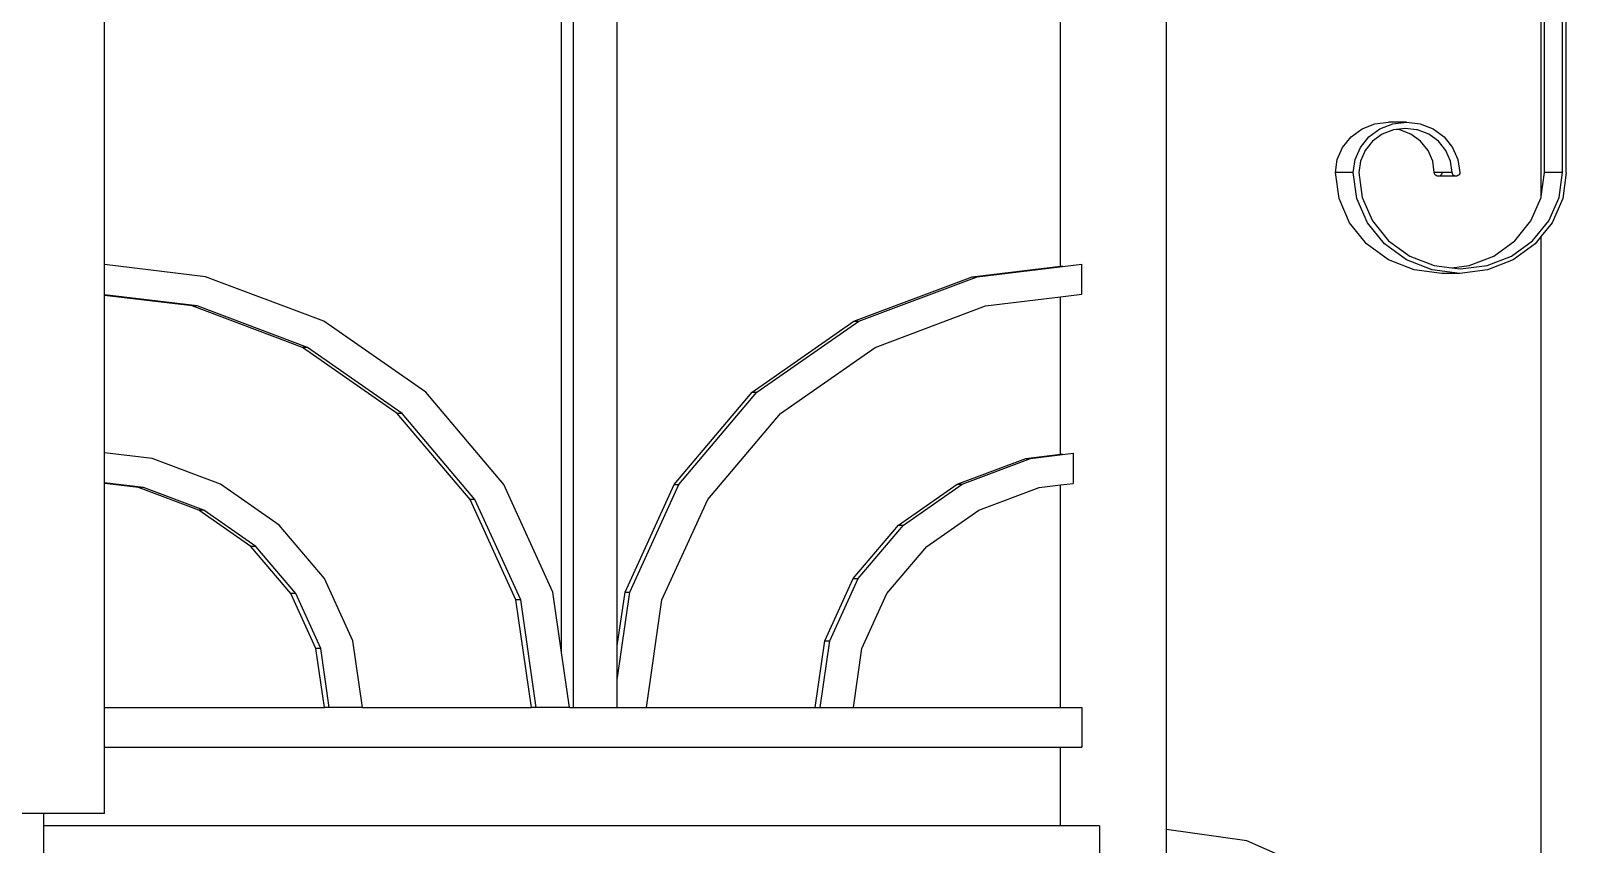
# Model space of a CAD drawing. Header units: millimetres. Extents: x 173236 to 801264, y -94969 to 615039.
# Drawn here: x 499598.2 to 499939.1, y -2674.7 to -2494.1 of the extents above; entities that cross this region are included whole.
import ezdxf

# ---------------------------------------------------------------- set-up
doc = ezdxf.new("R2010")
doc.units = ezdxf.units.MM
doc.header["$MEASUREMENT"] = 0
doc.layers.add('VOX-A-WALL-PATT', color=233, linetype='Continuous')

# ---------------------------------------------------------------- blocks, each defined once
blk = doc.blocks.new('STAIRCASE')
at = {"layer": 'VOX-A-WALL-PATT'}
for p, q in [((499718.66, -2644.33), (499718.66, -1950.28)), ((499614.54, -2546.05), (499614.54, -2333.9)), ((499826.82, -2546.39), (499826.82, -2346.45)), ((499716.02, -2632.18), (499716.02, -2409.23)), ((499728.39, -2630.66), (499728.39, -2407.86)), ((499933.58, -2530.92), (499933.58, -2451.94)), ((499934.32, -2525.6), (499934.32, -2456.03)), ((499938.29, -2525.6), (499938.29, -2456.03)), ((499939.13, -2525.6), (499939.13, -2456.45)), ((499850.36, -2671.47), (499850.36, -2470.43)), ((499891.33, -2517.69), (499893.78, -2515.92)), ((499893.78, -2515.92), (499896.63, -2514.8)), ((499895.3, -2517.69), (499897.75, -2515.92)), ((499896.63, -2514.8), (499899.69, -2514.42)), ((499897.75, -2515.92), (499900.6, -2514.8)), ((499900.75, -2516.13), (499898.25, -2517.11)), ((499903.66, -2514.42), (499899.69, -2514.42)), ((499900.6, -2514.8), (499903.66, -2514.42)), ((499901.44, -2516.04), (499900.75, -2516.13)), ((499903.43, -2515.79), (499901.44, -2516.04)), ((499902.14, -2516.13), (499901.44, -2516.04)), ((499904.64, -2517.11), (499902.14, -2516.13)), ((499905.85, -2516.1), (499903.43, -2515.79)), ((499903.66, -2514.42), (499906.72, -2514.8)), ((499905.85, -2516.1), (499905.89, -2516.13)), ((499906.11, -2516.13), (499905.89, -2516.13)), ((499908.61, -2517.11), (499906.11, -2516.13)), ((499906.72, -2514.8), (499909.57, -2515.92)), ((499909.57, -2515.92), (499912.02, -2517.69)), ((499889.45, -2520.01), (499891.33, -2517.69)), ((499893.42, -2520.01), (499895.3, -2517.69)), ((499896.1, -2518.67), (499894.45, -2520.7)), ((499898.25, -2517.11), (499896.1, -2518.67)), ((499906.79, -2518.67), (499904.64, -2517.11)), ((499908.44, -2520.7), (499906.79, -2518.67)), ((499910.76, -2518.67), (499908.61, -2517.11)), ((499912.41, -2520.7), (499910.76, -2518.67)), ((499912.02, -2517.69), (499913.9, -2520.01)), ((499887.86, -2525.6), (499888.27, -2522.71)), ((499888.27, -2522.71), (499889.45, -2520.01)), ((499891.84, -2525.6), (499892.24, -2522.71)), ((499892.24, -2522.71), (499893.42, -2520.01)), ((499893.41, -2523.06), (499893.06, -2525.6)), ((499894.45, -2520.7), (499893.41, -2523.06)), ((499909.47, -2523.06), (499908.44, -2520.7)), ((499909.83, -2525.6), (499909.47, -2523.06)), ((499913.44, -2523.06), (499912.41, -2520.7)), ((499913.8, -2525.6), (499913.44, -2523.06)), ((499913.9, -2520.01), (499915.08, -2522.71)), ((499915.08, -2522.71), (499915.48, -2525.6)), ((499891.84, -2525.6), (499887.86, -2525.6)), ((499888.67, -2531.39), (499887.86, -2525.6)), ((499892.64, -2531.39), (499891.84, -2525.6)), ((499893.06, -2525.6), (499893.83, -2531.14)), ((499909.85, -2525.81), (499909.83, -2525.6)), ((499911.51, -2525.6), (499909.83, -2525.6)), ((499909.94, -2526), (499909.85, -2525.81)), ((499910.07, -2526.17), (499909.94, -2526)), ((499910.25, -2526.29), (499910.07, -2526.17)), ((499910.45, -2526.37), (499910.25, -2526.29)), ((499910.67, -2526.4), (499910.45, -2526.37)), ((499910.89, -2526.37), (499910.67, -2526.4)), ((499914.42, -2526.37), (499910.89, -2526.37)), ((499911.27, -2526.17), (499911.09, -2526.29)), ((499911.4, -2526), (499911.27, -2526.17)), ((499911.48, -2525.81), (499911.4, -2526)), ((499911.51, -2525.6), (499911.48, -2525.81)), ((499913.8, -2525.6), (499911.51, -2525.6)), ((499913.83, -2525.81), (499913.8, -2525.6)), ((499913.91, -2526), (499913.83, -2525.81)), ((499914.04, -2526.17), (499913.91, -2526)), ((499914.22, -2526.29), (499914.04, -2526.17)), ((499914.42, -2526.37), (499914.22, -2526.29)), ((499914.64, -2526.4), (499914.42, -2526.37)), ((499914.86, -2526.37), (499914.64, -2526.4)), ((499915.06, -2526.29), (499914.86, -2526.37)), ((499915.24, -2526.17), (499915.06, -2526.29)), ((499915.37, -2526), (499915.24, -2526.17)), ((499915.46, -2525.81), (499915.37, -2526)), ((499915.48, -2525.6), (499915.46, -2525.81)), ((499933.58, -2530.92), (499934.32, -2525.6)), ((499938.29, -2525.6), (499934.32, -2525.6)), ((499937.52, -2531.14), (499938.29, -2525.6)), ((499939.13, -2525.6), (499938.33, -2531.39)), ((499891.03, -2536.79), (499888.67, -2531.39)), ((499895, -2536.79), (499892.64, -2531.39)), ((499893.83, -2531.14), (499896.09, -2536.3)), ((499931.29, -2536.3), (499933.55, -2531.14)), ((499933.55, -2531.14), (499933.58, -2530.92)), ((499935.26, -2536.3), (499937.52, -2531.14)), ((499938.33, -2531.39), (499935.96, -2536.79)), ((499894.79, -2541.42), (499891.03, -2536.79)), ((499898.76, -2541.42), (499895, -2536.79)), ((499896.09, -2536.3), (499899.68, -2540.73)), ((499927.69, -2540.73), (499931.29, -2536.3)), ((499931.66, -2540.73), (499935.26, -2536.3)), ((499935.96, -2536.79), (499933.58, -2539.73)), ((499933.58, -2539.73), (499932.21, -2541.42)), ((499933.58, -2742.4), (499933.58, -2539.73)), ((499899.69, -2544.98), (499894.79, -2541.42)), ((499903.66, -2544.98), (499898.76, -2541.42)), ((499899.68, -2540.73), (499904.37, -2544.13)), ((499923.01, -2544.13), (499927.69, -2540.73)), ((499926.98, -2544.13), (499931.66, -2540.73)), ((499932.21, -2541.42), (499927.31, -2544.98)), ((499636.99, -2548.73), (499614.54, -2546.05)), ((499614.54, -2552.73), (499614.54, -2546.05)), ((499807.19, -2548.73), (499826.82, -2546.39)), ((499808.3, -2548.73), (499831.57, -2545.95)), ((499826.82, -2546.39), (499827.23, -2546.34)), ((499831.57, -2552.63), (499831.57, -2545.95)), ((499905.39, -2547.22), (499899.69, -2544.98)), ((499909.36, -2547.22), (499903.66, -2544.98)), ((499904.37, -2544.13), (499909.82, -2546.27)), ((499909.82, -2546.27), (499913.69, -2546.75)), ((499913.69, -2546.75), (499917.56, -2546.27)), ((499913.69, -2546.75), (499915.67, -2547)), ((499915.67, -2547), (499921.53, -2546.27)), ((499917.56, -2546.27), (499923.01, -2544.13)), ((499921.53, -2546.27), (499926.98, -2544.13)), ((499927.31, -2544.98), (499921.6, -2547.22)), ((499663.28, -2558.62), (499636.99, -2548.73)), ((499780.9, -2558.62), (499807.19, -2548.73)), ((499782.01, -2558.62), (499808.3, -2548.73)), ((499807.19, -2548.73), (499808.3, -2548.73)), ((499911.51, -2547.98), (499905.39, -2547.22)), ((499915.48, -2547.98), (499909.36, -2547.22)), ((499915.48, -2547.98), (499911.51, -2547.98)), ((499921.6, -2547.22), (499915.48, -2547.98)), ((499635.09, -2555.18), (499614.54, -2552.73)), ((499614.54, -2552.86), (499614.54, -2552.73)), ((499633.99, -2555.18), (499614.54, -2552.86)), ((499614.54, -2587.79), (499614.54, -2552.86)), ((499810.2, -2555.18), (499826.82, -2553.2)), ((499826.82, -2553.2), (499831.57, -2552.63)), ((499826.82, -2588.13), (499826.82, -2553.2)), ((499658.5, -2564.41), (499633.99, -2555.18)), ((499635.09, -2555.18), (499633.99, -2555.18)), ((499659.6, -2564.41), (499635.09, -2555.18)), ((499785.68, -2564.41), (499810.2, -2555.18)), ((499685.86, -2574.35), (499663.28, -2558.62)), ((499758.33, -2574.35), (499780.9, -2558.62)), ((499759.43, -2574.35), (499782.01, -2558.62)), ((499780.9, -2558.62), (499782.01, -2558.62)), ((499679.55, -2579.07), (499658.5, -2564.41)), ((499659.6, -2564.41), (499658.5, -2564.41)), ((499680.66, -2579.07), (499659.6, -2564.41)), ((499764.63, -2579.07), (499785.68, -2564.41)), ((499703.18, -2594.85), (499685.86, -2574.35)), ((499741.01, -2594.85), (499758.33, -2574.35)), ((499742.11, -2594.85), (499759.43, -2574.35)), ((499758.33, -2574.35), (499759.43, -2574.35)), ((499695.71, -2598.19), (499679.55, -2579.07)), ((499680.66, -2579.07), (499679.55, -2579.07)), ((499696.81, -2598.19), (499680.66, -2579.07)), ((499748.48, -2598.19), (499764.63, -2579.07)), ((499625.1, -2589.05), (499614.54, -2587.79)), ((499614.54, -2594.47), (499614.54, -2587.79)), ((499820.19, -2589.05), (499829.64, -2587.92)), ((499829.64, -2587.92), (499829.64, -2594.6)), ((499640.3, -2594.77), (499625.1, -2589.05)), ((499803.89, -2594.77), (499819.09, -2589.05)), ((499804.99, -2594.77), (499820.19, -2589.05)), ((499819.09, -2589.05), (499826.82, -2588.13)), ((499819.09, -2589.05), (499820.19, -2589.05)), ((499826.82, -2588.13), (499827.23, -2588.08)), ((499623.19, -2595.5), (499614.54, -2594.47)), ((499614.54, -2594.6), (499614.54, -2594.47)), ((499622.09, -2595.5), (499614.54, -2594.6)), ((499614.54, -2644.33), (499614.54, -2594.6)), ((499653.35, -2603.86), (499640.3, -2594.77)), ((499790.83, -2603.86), (499803.89, -2594.77)), ((499791.93, -2603.86), (499804.99, -2594.77)), ((499803.89, -2594.77), (499804.99, -2594.77)), ((499826.82, -2594.94), (499829.64, -2594.6)), ((499623.19, -2595.5), (499622.09, -2595.5)), ((499635.52, -2600.55), (499622.09, -2595.5)), ((499636.62, -2600.55), (499623.19, -2595.5)), ((499705.86, -2620.45), (499695.71, -2598.19)), ((499696.81, -2598.19), (499695.71, -2598.19)), ((499706.96, -2620.45), (499696.81, -2598.19)), ((499714.07, -2618.72), (499703.18, -2594.85)), ((499730.12, -2618.72), (499741.01, -2594.85)), ((499731.22, -2618.72), (499742.11, -2594.85)), ((499738.32, -2620.45), (499748.48, -2598.19)), ((499741.01, -2594.85), (499742.11, -2594.85)), ((499808.67, -2600.55), (499822.1, -2595.5)), ((499822.1, -2595.5), (499826.82, -2594.94)), ((499826.82, -2644.33), (499826.82, -2594.94)), ((499636.62, -2600.55), (499635.52, -2600.55)), ((499647.05, -2608.58), (499635.52, -2600.55)), ((499648.15, -2608.58), (499636.62, -2600.55)), ((499797.14, -2608.58), (499808.67, -2600.55)), ((499663.37, -2615.72), (499653.35, -2603.86)), ((499780.82, -2615.72), (499790.83, -2603.86)), ((499781.92, -2615.72), (499791.93, -2603.86)), ((499790.83, -2603.86), (499791.93, -2603.86)), ((499648.15, -2608.58), (499647.05, -2608.58)), ((499655.9, -2619.06), (499647.05, -2608.58)), ((499657, -2619.06), (499648.15, -2608.58)), ((499788.29, -2619.06), (499797.14, -2608.58)), ((499669.67, -2629.52), (499663.37, -2615.72)), ((499774.52, -2629.52), (499780.82, -2615.72)), ((499775.62, -2629.52), (499781.92, -2615.72)), ((499780.82, -2615.72), (499781.92, -2615.72)), ((499657, -2619.06), (499655.9, -2619.06)), ((499661.46, -2631.25), (499655.9, -2619.06)), ((499662.56, -2631.25), (499657, -2619.06)), ((499709.33, -2644.33), (499705.86, -2620.45)), ((499706.96, -2620.45), (499705.86, -2620.45)), ((499710.43, -2644.33), (499706.96, -2620.45)), ((499716.02, -2632.18), (499714.07, -2618.72)), ((499728.39, -2630.66), (499730.12, -2618.72)), ((499728.39, -2638.25), (499731.22, -2618.72)), ((499730.12, -2618.72), (499731.22, -2618.72)), ((499734.86, -2644.33), (499738.32, -2620.45)), ((499782.72, -2631.25), (499788.29, -2619.06)), ((499663.36, -2644.33), (499661.46, -2631.25)), ((499662.56, -2631.25), (499661.46, -2631.25)), ((499664.46, -2644.33), (499662.56, -2631.25)), ((499671.82, -2644.33), (499669.67, -2629.52)), ((499717.78, -2644.33), (499716.02, -2632.18)), ((499728.39, -2638.25), (499728.39, -2630.66)), ((499772.37, -2644.33), (499774.52, -2629.52)), ((499773.47, -2644.33), (499775.62, -2629.52)), ((499774.52, -2629.52), (499775.62, -2629.52)), ((499780.83, -2644.33), (499782.72, -2631.25)), ((499728.39, -2644.33), (499728.39, -2638.25)), ((499614.54, -2653.16), (499614.54, -2644.33)), ((499614.54, -2644.33), (499663.36, -2644.33)), ((499664.46, -2644.33), (499663.36, -2644.33)), ((499671.82, -2644.33), (499664.46, -2644.33)), ((499671.82, -2644.33), (499709.33, -2644.33)), ((499710.43, -2644.33), (499709.33, -2644.33)), ((499717.78, -2644.33), (499710.43, -2644.33)), ((499717.78, -2644.33), (499718.66, -2644.33)), ((499718.66, -2644.33), (499728.39, -2644.33)), ((499728.39, -2644.33), (499734.86, -2644.33)), ((499734.86, -2644.33), (499772.37, -2644.33)), ((499772.37, -2644.33), (499773.47, -2644.33)), ((499773.47, -2644.33), (499780.83, -2644.33)), ((499780.83, -2644.33), (499826.82, -2644.33)), ((499826.82, -2644.33), (499831.57, -2644.33)), ((499831.57, -2644.33), (499831.57, -2653.16)), ((499614.54, -2653.16), (499826.82, -2653.16)), ((499614.54, -2667.87), (499614.54, -2653.16)), ((499826.82, -2670.64), (499826.82, -2653.16)), ((499826.82, -2653.16), (499831.57, -2653.16)), ((499601.03, -2667.87), (499594.17, -2667.87)), ((499601.03, -2667.87), (499601.03, -2831.08)), ((499614.54, -2667.87), (499601.03, -2667.87)), ((499660.94, -2670.64), (499601.03, -2670.64)), ((499708.54, -2670.64), (499660.94, -2670.64)), ((499789.51, -2670.64), (499708.54, -2670.64)), ((499826.82, -2670.64), (499789.51, -2670.64)), ((499832.77, -2670.64), (499826.82, -2670.64)), ((499835.01, -2670.64), (499832.77, -2670.64)), ((499835.5, -2670.64), (499835.01, -2670.64)), ((499835.5, -2670.64), (499835.5, -2705.85)), ((499868.17, -2673.96), (499850.36, -2671.47)), ((499850.36, -2678.15), (499850.36, -2671.47)), ((499890.69, -2683.84), (499868.17, -2673.96))]:
    blk.add_line(p, q, dxfattribs=at)

msp = doc.modelspace()

# ---------------------------------------------------------------- block references
msp.add_blockref('STAIRCASE', (0, 0))

doc.saveas('drawing.dxf')
